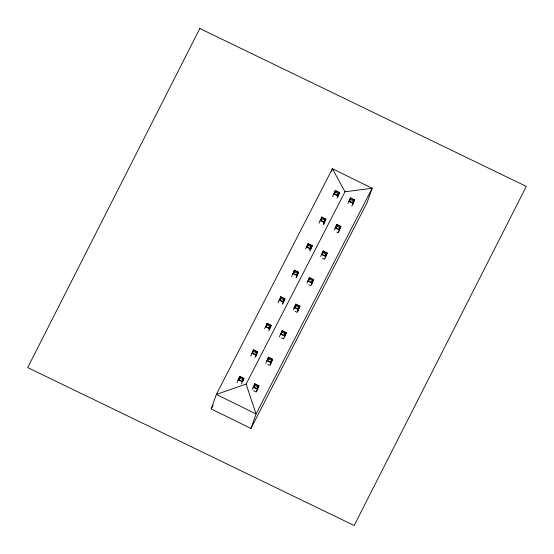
<?xml version="1.0" encoding="UTF-8"?>
<svg xmlns="http://www.w3.org/2000/svg" width="554" height="554" viewBox="0 0 554 554"><rect width="100%" height="100%" fill="white"/><g stroke="black" fill="none" stroke-linecap="round" stroke-linejoin="round"><path stroke-width="0.83" d="M211.213 408.907L216.351 394.413L332.428 168.707L372.143 188.27L367.011 202.764L250.934 428.471L211.213 408.907L213.186 405.071M237.057 382.572L239.82 376.318L243.975 378.361L242.977 381.166M239.079 378.424L239.82 376.318M238.67 379.919L240.041 376.935L243.344 378.562L241.973 381.547M250.713 356.021L253.476 349.768L257.631 351.811L255.574 356.686M252.735 351.873L253.476 349.768M241.454 383.915L243.975 378.361M252.326 353.369L253.697 350.384L257.001 352.012L255.629 354.996M264.611 328.771L267.132 323.217L271.28 325.26L270.29 328.065M266.391 325.316L267.132 323.217M255.11 357.365L257.631 351.811M265.975 326.818L267.353 323.834L270.657 325.461L269.279 328.446M278.018 302.92L280.788 296.667L284.936 298.71L282.879 303.585M268.946 329.104L270.657 325.461M280.289 298.066L280.788 296.667M268.766 330.814L271.28 325.26M279.632 300.268L281.01 297.283L284.313 298.904L282.935 301.895M291.674 276.37L294.444 270.117L298.592 272.159L296.535 277.035M252.333 389.275L254.854 383.721L259.002 385.764L256.592 391.332M282.422 304.264L284.936 298.71M293.696 272.215L294.444 270.117M293.288 273.718L294.659 270.726L297.962 272.353L296.591 275.338M253.365 387.98L255.075 384.337L258.379 385.965L257.001 388.95M254.113 385.826L254.854 383.721M253.697 387.322L255.075 384.337M331.569 171.124L332.428 168.707L345.003 191.774L246.108 384.067L216.351 394.413L256.066 413.976L250.934 428.471M305.579 249.113L308.1 243.566L312.248 245.609L311.258 248.407M307.352 245.664L308.1 243.566M265.74 363.424L268.51 357.171L272.658 359.214L270.601 364.089M296.071 277.713L298.592 272.159M306.944 247.16L308.315 244.176L311.618 245.803L309.908 249.445L311.618 245.803M259.002 385.764L256.239 392.017L253.469 390.66M268.011 358.57L268.51 357.171M267.353 360.772L268.732 357.787L272.028 359.414L270.996 361.741M318.986 223.269L321.756 217.009L325.904 219.059L323.848 223.927M321.258 218.414L321.756 217.009M279.396 336.874L282.166 330.62L286.314 332.663L284.611 336.846M309.728 251.163L312.248 245.609M320.6 220.61L321.971 217.625L325.274 219.252L324.242 221.579M281.418 332.719L282.166 330.62M272.658 359.214L269.895 365.467L267.817 364.449M281.01 334.221L282.381 331.237L285.684 332.857L284.313 335.849M332.642 196.712L335.412 190.458L339.56 192.501L337.857 196.684M323.384 224.605L325.904 219.059M334.664 192.563L335.412 190.458M293.301 309.624L295.822 304.07L299.97 306.113L297.56 311.673M334.256 194.059L335.627 191.075L338.93 192.702L337.559 195.687M294.326 308.322L296.037 304.686L299.34 306.307L298.98 307.325L295.677 305.697L296.037 304.686M295.074 306.168L295.822 304.07M286.314 332.663L283.551 338.916L281.474 337.892M306.958 283.073L309.478 277.519L313.626 279.562L311.57 284.431M337.04 198.055L339.56 192.501M299.97 306.113L297.2 312.366L295.13 311.341M308.98 278.918L309.478 277.519M308.322 281.12L309.693 278.129L312.996 279.756L311.625 282.741M320.614 256.516L323.134 250.969L327.282 253.012L325.226 257.88M310.856 285.816L313.626 279.562M322.386 253.067L323.134 250.969M321.978 254.563L323.349 251.578L326.652 253.206L325.613 255.532M334.27 229.965L336.784 224.412L340.939 226.454L338.522 232.022M335.295 228.67L337.005 225.028L340.308 226.655L338.937 229.64M336.043 226.517L336.784 224.412M327.282 253.012L324.512 259.265L322.435 258.24M335.634 228.013L337.005 225.028M347.919 203.415L350.44 197.861L354.588 199.904L352.531 204.779M349.699 199.966L350.44 197.861M340.939 226.454L338.169 232.715L336.784 232.029M349.283 201.462L350.661 198.477L353.964 200.105L352.586 203.089M351.825 206.157L354.588 199.904M240.041 376.935L238.691 379.559L241.994 381.187L243.344 378.562M253.697 350.384L252.347 353.009L255.65 354.636L257.001 352.012M267.353 323.834L266.003 326.458L269.306 328.086M281.01 297.283L279.652 299.908L282.956 301.535L284.313 298.904M294.659 270.726L293.308 273.357L296.612 274.985L297.962 272.353M308.315 244.176L306.964 246.807L310.268 248.434M321.971 217.625L320.621 220.257L323.924 221.884L325.274 219.252M335.627 191.075L334.277 193.706L337.58 195.327L338.93 192.702M268.732 357.787L267.374 360.412L270.677 362.039L272.028 359.414M282.381 331.237L281.03 333.861L284.334 335.489L285.684 332.857M309.693 278.129L308.343 280.76L311.646 282.388L312.996 279.756M323.349 251.578L321.999 254.21L325.302 255.837L326.652 253.206M350.661 198.477L349.311 201.102L352.614 202.729L353.964 200.105M294.666 307.671L295.677 305.697M258.379 385.965L257.021 388.589L253.718 386.962M299.34 306.307L297.99 308.938L294.686 307.311M340.308 226.655L338.958 229.28L335.655 227.659M345.003 191.774L372.143 188.27L256.066 413.976L246.108 384.067M335.267 192.093L338.57 193.72M350.301 199.495L353.604 201.116M333.633 193.914L337.781 195.957M348.667 201.317L352.815 203.36M321.611 218.643L324.914 220.27M336.645 226.046L339.948 227.673M319.977 220.464L324.132 222.507M335.011 227.867L339.159 229.91M307.955 245.193L311.258 246.821M322.989 252.596L326.292 254.224M306.327 247.015L310.475 249.058M321.355 254.418L325.503 256.46M294.306 271.744L297.609 273.371M309.333 279.147L312.636 280.774M292.671 273.565L296.819 275.608M307.699 280.968L311.854 283.011M308.786 284.791L310.164 285.476M280.649 298.294L283.953 299.922M279.015 300.116L283.163 302.159M294.042 307.518L298.197 309.561M266.993 324.845L270.297 326.472M282.021 332.248L285.324 333.875M265.359 326.666L269.507 328.709M280.393 334.069L284.541 336.112M253.337 351.395L256.641 353.023M268.371 358.798L271.675 360.425M251.703 353.217L255.851 355.266M266.737 360.619L270.885 362.662M239.681 377.946L242.984 379.573M254.715 385.349L258.019 386.976M238.047 379.774L242.195 381.817M253.081 387.17L257.229 389.22M199.835 28.496L27.7 367.593L354.165 525.504L526.3 186.407L199.835 28.496"/></g></svg>
